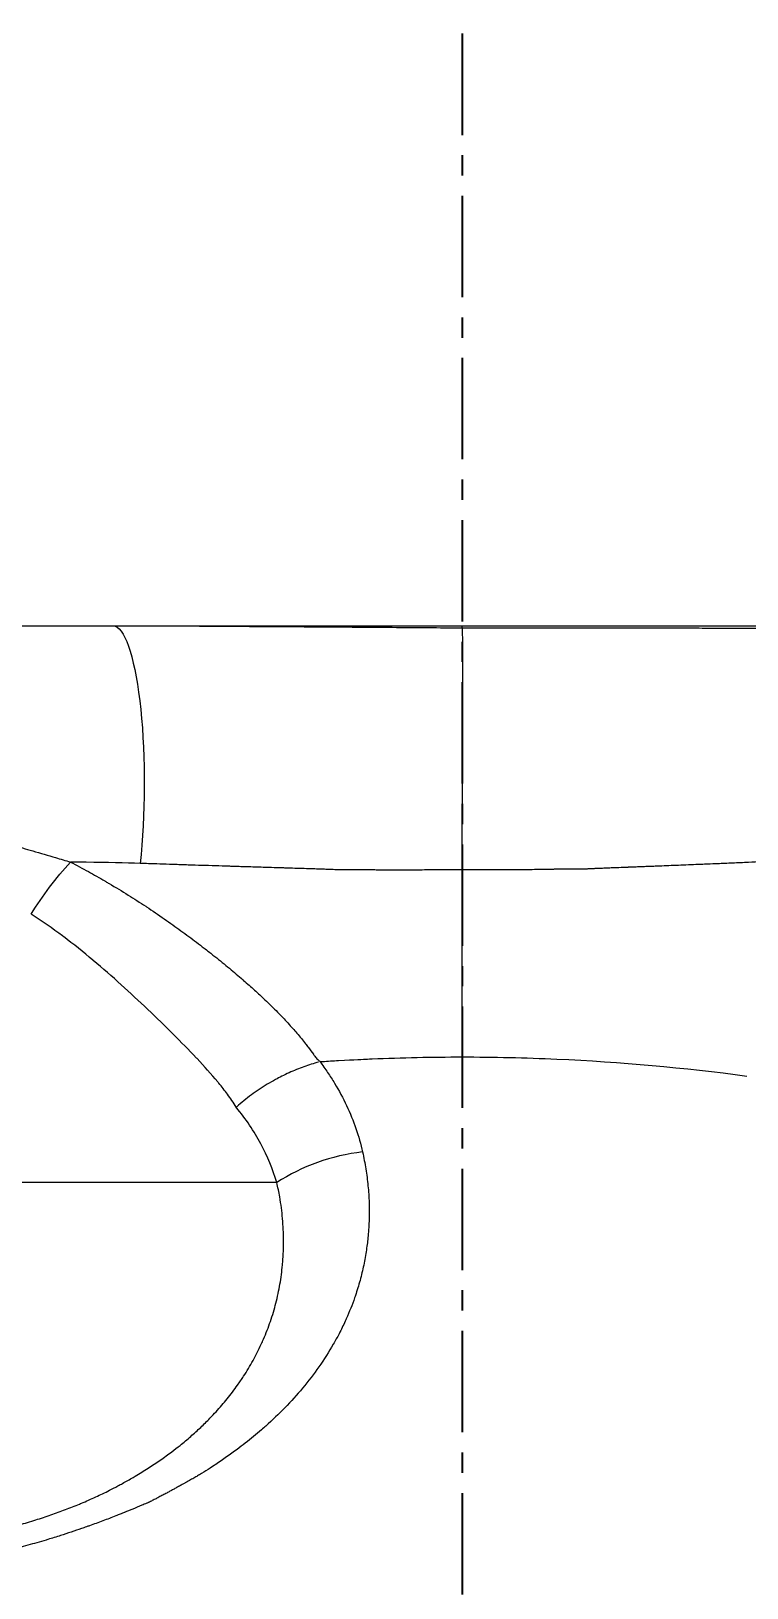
# Model space of a CAD drawing. Header units: millimetres. Extents: x -2122 to 22797, y 3569 to 89276.
# Drawn here: x 9104.4 to 9148.5, y 18128.9 to 18224.9 of the extents above; entities that cross this region are included whole.
import ezdxf

# ---------------------------------------------------------------- set-up
doc = ezdxf.new("R2010")
doc.units = ezdxf.units.MM
doc.header["$LTSCALE"] = 20
doc.linetypes.add('CENTER', pattern=[2, 1.25, -0.25, 0.25, -0.25])
doc.layers.add('IA-DIBUJO', color=3, linetype='Continuous', lineweight=30)
doc.layers.add('IA-DIM', color=7, linetype='Continuous')
doc.layers.add('IA-EJES', color=4, linetype='CENTER')
doc.styles.add('ING-AMB', font='romans.shx', dxfattribs={"width": 0.75, "oblique": 15})
doc.dimstyles.new('ING-AMB 20', dxfattribs={"dimscale": 20, "dimtxt": 3, "dimasz": 2.5, "dimexe": 1, "dimexo": 1, "dimgap": 1, "dimtad": 1, "dimdec": 0, "dimzin": 0, "dimdsep": 46, "dimtxsty": 'ING-AMB', "dimcen": 0.1, "dimclrd": 7, "dimclre": 7, "dimclrt": 2, "dimadec": 0, "dimazin": 0, "dimtfac": 1, "dimtdec": 0, "dimtmove": 0, "dimatfit": 0, "dimfxl": 1.25, "dimtolj": 1, "dimtzin": 0, "dimarcsym": 1})

# ---------------------------------------------------------------- blocks, each defined once
blk = doc.blocks.new('*D143')
at = {"layer": 'Defpoints', "color": 0, "transparency": 16777216}
for p in [(8790.962, 18818.594), (9130.962, 18586.284), (8790.962, 17983.384)]:
    blk.add_point(p, dxfattribs=at)
at = {"layer": 'IA-DIM', "color": 7, "lineweight": -2, "transparency": 16777216}
for p, q in [((8790.962, 18003.384), (8790.962, 18838.594)), ((9130.962, 18606.284), (9130.962, 18838.594)), ((9080.962, 18818.594), (8840.962, 18818.594))]:
    blk.add_line(p, q, dxfattribs=at)
at = {"layer": 'IA-DIM', "color": 7, "transparency": 16777216}
for points in [[(8840.962, 18826.927), (8840.962, 18810.261), (8790.962, 18818.594)], [(9080.962, 18826.927), (9080.962, 18810.261), (9130.962, 18818.594)]]:
    blk.add_solid(points, dxfattribs=at)
at = {"layer": 'IA-DIM', "color": 2, "transparency": 16777216, "insert": (8960.962, 18868.594), "char_height": 60, "attachment_point": 5, "style": 'ING-AMB'}
blk.add_mtext('\\A1;340', dxfattribs=at)
blk = doc.blocks.new('*D145')
at = {"layer": 'Defpoints', "color": 0, "transparency": 16777216}
for p in [(10202.962, 18818.594), (9130.962, 18584.76), (10202.962, 17896.284)]:
    blk.add_point(p, dxfattribs=at)
at = {"layer": 'IA-DIM', "color": 7, "lineweight": -2, "transparency": 16777216}
for p, q in [((9130.962, 18604.76), (9130.962, 18838.594)), ((10202.962, 17916.284), (10202.962, 18838.594)), ((9180.962, 18818.594), (10152.962, 18818.594))]:
    blk.add_line(p, q, dxfattribs=at)
at = {"layer": 'IA-DIM', "color": 7, "transparency": 16777216}
for points in [[(9180.962, 18826.927), (9180.962, 18810.261), (9130.962, 18818.594)], [(10152.962, 18826.927), (10152.962, 18810.261), (10202.962, 18818.594)]]:
    blk.add_solid(points, dxfattribs=at)
at = {"layer": 'IA-DIM', "color": 2, "transparency": 16777216, "insert": (9666.962, 18868.594), "char_height": 60, "attachment_point": 5, "style": 'ING-AMB'}
blk.add_mtext('\\A1;1072', dxfattribs=at)
blk = doc.blocks.new('*D148')
at = {"layer": 'Defpoints', "color": 0, "transparency": 16777216}
for p in [(11939.021, 18936.981), (8790.962, 17983.384), (11939.021, 17945.021)]:
    blk.add_point(p, dxfattribs=at)
at = {"layer": 'IA-DIM', "color": 7, "lineweight": -2, "transparency": 16777216}
for p, q in [((8790.962, 18003.384), (8790.962, 18956.981)), ((11939.021, 17965.021), (11939.021, 18956.981)), ((8840.962, 18936.981), (11889.021, 18936.981))]:
    blk.add_line(p, q, dxfattribs=at)
at = {"layer": 'IA-DIM', "color": 7, "transparency": 16777216}
for points in [[(8840.962, 18945.314), (8840.962, 18928.648), (8790.962, 18936.981)], [(11889.021, 18945.314), (11889.021, 18928.648), (11939.021, 18936.981)]]:
    blk.add_solid(points, dxfattribs=at)
at = {"layer": 'IA-DIM', "color": 2, "transparency": 16777216, "insert": (10364.991, 18986.981), "char_height": 60, "attachment_point": 5, "style": 'ING-AMB'}
blk.add_mtext('\\A1;3148', dxfattribs=at)

msp = doc.modelspace()

# ---------------------------------------------------------------- linework, layer by layer
at = {"layer": 'IA-DIBUJO', "color": 3, "linetype": 'Continuous', "lineweight": 0, "extrusion": (2.06626e-48, 1, -1.83697e-16)}
for p, q in [((9255.43, 18188.224), (9001.221, 18188.224)), ((9130.962, 18188.117), (9130.962, 18188.224)), ((9119.538, 18153.907), (9095.796, 18153.907))]:
    msp.add_line(p, q, dxfattribs=at)
at = {"layer": 'IA-DIBUJO', "color": 3, "linetype": 'Continuous', "lineweight": 0, "extrusion": (1.11704e-32, -1.83697e-16, -1)}
msp.add_ellipse((9109.402, 18178.373), major_axis=(0.034, 9.877), ratio=0.199209, start_param=0.070921, end_param=2.076026, dxfattribs=at)
at = {"layer": 'IA-DIBUJO', "color": 3, "linetype": 'Continuous', "lineweight": 0, "extrusion": (1.2326e-31, -1.83697e-16, -1)}
msp.add_ellipse((9108.903, 18169.003), major_axis=(5.728, 8.046), ratio=0.462322, start_param=-1.716181, end_param=-1.305286, dxfattribs=at)
at = {"layer": 'IA-DIBUJO', "color": 3, "linetype": 'Continuous', "lineweight": 0, "extrusion": (1.92593e-33, -1.83697e-16, -1)}
msp.add_ellipse((9132.992, 18154.323), major_axis=(31.031, -0.507), ratio=0.235626, start_param=-1.640109, end_param=-1.451514, dxfattribs=at)
at = {"layer": 'IA-DIBUJO', "color": 3, "linetype": 'Continuous', "lineweight": 0, "extrusion": (1.12482e-32, -1.83697e-16, -1)}
msp.add_ellipse((9130.962, 18066.99), major_axis=(111.61, 0), ratio=0.848157, start_param=-1.518436, end_param=-1.412833, dxfattribs=at)
at = {"layer": 'IA-DIBUJO', "color": 3, "linetype": 'Continuous', "lineweight": 0}
msp.add_ellipse((9125.331, 18148.096), major_axis=(-9.693, -1.898), ratio=0.778368, start_param=-1.670538, end_param=-1.089987, dxfattribs=at)
for points, knots in [([(9114.778, 18188.224), (9114.934, 18188.223), (9115.089, 18188.223), (9115.244, 18188.222), (9115.297, 18188.222), (9115.35, 18188.221), (9115.403, 18188.221), (9115.58, 18188.22), (9115.756, 18188.219), (9115.932, 18188.218), (9116.089, 18188.218), (9116.245, 18188.217), (9116.401, 18188.216), (9116.547, 18188.215), (9116.693, 18188.215), (9116.839, 18188.214), (9116.986, 18188.213), (9117.133, 18188.212), (9117.28, 18188.212), (9117.415, 18188.211), (9117.549, 18188.21), (9117.684, 18188.209), (9117.76, 18188.209), (9117.836, 18188.209), (9117.913, 18188.208), (9117.941, 18188.208), (9117.97, 18188.208), (9117.999, 18188.208), (9118.015, 18188.208), (9118.031, 18188.207), (9118.047, 18188.207), (9118.054, 18188.207), (9118.061, 18188.207), (9118.067, 18188.207), (9118.169, 18188.207), (9118.276, 18188.206), (9118.386, 18188.205), (9118.467, 18188.205), (9118.551, 18188.205), (9118.638, 18188.204), (9118.687, 18188.204), (9118.733, 18188.203), (9118.777, 18188.203), (9118.819, 18188.203), (9118.86, 18188.203), (9118.898, 18188.203), (9118.936, 18188.202), (9118.972, 18188.202), (9119.007, 18188.202), (9119.041, 18188.202), (9119.074, 18188.202), (9119.107, 18188.201), (9119.14, 18188.201), (9119.173, 18188.201), (9119.206, 18188.201), (9119.239, 18188.201), (9119.272, 18188.2), (9119.307, 18188.2), (9119.314, 18188.2), (9119.321, 18188.2), (9119.328, 18188.2), (9119.355, 18188.2), (9119.382, 18188.2), (9119.41, 18188.2), (9119.419, 18188.2), (9119.428, 18188.199), (9119.437, 18188.199), (9119.445, 18188.199), (9119.454, 18188.199), (9119.462, 18188.199), (9119.639, 18188.198), (9119.815, 18188.197), (9119.991, 18188.196), (9120.172, 18188.195), (9120.352, 18188.194), (9120.533, 18188.193), (9120.619, 18188.192), (9120.705, 18188.192), (9120.792, 18188.191), (9120.799, 18188.191), (9120.81, 18188.191), (9120.813, 18188.191), (9120.936, 18188.19), (9121.075, 18188.189), (9121.23, 18188.188), (9121.259, 18188.188), (9121.289, 18188.188), (9121.319, 18188.188), (9121.453, 18188.187), (9121.597, 18188.186), (9121.753, 18188.185), (9121.898, 18188.184), (9122.053, 18188.183), (9122.217, 18188.182), (9122.355, 18188.181), (9122.499, 18188.18), (9122.65, 18188.179), (9122.758, 18188.178), (9122.869, 18188.177), (9122.983, 18188.176), (9123.091, 18188.175), (9123.202, 18188.175), (9123.316, 18188.174), (9123.528, 18188.172), (9123.75, 18188.171), (9123.983, 18188.169), (9124.119, 18188.168), (9124.258, 18188.167), (9124.4, 18188.166), (9124.969, 18188.162), (9125.594, 18188.157), (9126.273, 18188.152), (9126.396, 18188.151), (9126.521, 18188.15), (9126.648, 18188.149), (9127.339, 18188.144), (9128.083, 18188.138), (9128.879, 18188.132), (9129.538, 18188.127), (9130.232, 18188.122), (9130.962, 18188.117)], [0.2294918, 0.2294918, 0.2294918, 0.2294918, 0.25, 0.25, 0.25, 0.2570159, 0.2570159, 0.2570159, 0.2804555, 0.2804555, 0.2804555, 0.3012825, 0.3012825, 0.3012825, 0.3207962, 0.3207962, 0.3207962, 0.3404688, 0.3404688, 0.3404688, 0.3584821, 0.3584821, 0.3584821, 0.3687332, 0.3687332, 0.3687332, 0.3725774, 0.3725774, 0.3725774, 0.3747707, 0.3747707, 0.3747707, 0.3756534, 0.3756534, 0.3756534, 0.3893874, 0.3893874, 0.3893874, 0.3994867, 0.3994867, 0.3994867, 0.4052363, 0.4052363, 0.4052363, 0.4108052, 0.4108052, 0.4108052, 0.4162079, 0.4162079, 0.4162079, 0.4214066, 0.4214066, 0.4214066, 0.4264938, 0.4264938, 0.4264938, 0.4314374, 0.4314374, 0.4314374, 0.4324158, 0.4324158, 0.4324158, 0.4361835, 0.4361835, 0.4361835, 0.4374246, 0.4374246, 0.4374246, 0.4385631, 0.4385631, 0.4385631, 0.462557, 0.462557, 0.462557, 0.4872107, 0.4872107, 0.4872107, 0.4990234, 0.4990234, 0.4990234, 0.5, 0.5, 0.5, 0.5443911, 0.5443911, 0.5443911, 0.5527836, 0.5527836, 0.5527836, 0.5896846, 0.5896846, 0.5896846, 0.6241233, 0.6241233, 0.6241233, 0.6529509, 0.6529509, 0.6529509, 0.6735119, 0.6735119, 0.6735119, 0.692926, 0.692926, 0.692926, 0.7289697, 0.7289697, 0.7289697, 0.75, 0.75, 0.75, 0.8338191, 0.8338191, 0.8338191, 0.8490058, 0.8490058, 0.8490058, 0.9317036, 0.9317036, 0.9317036, 1, 1, 1, 1]), ([(9130.962, 18173.2), (9130.966, 18174.176), (9130.97, 18175.245), (9130.979, 18177.567), (9130.984, 18178.808), (9130.992, 18181.274), (9130.995, 18182.474), (9131, 18184.615), (9131.002, 18185.538), (9131.002, 18186.878), (9131.001, 18187.346), (9130.993, 18188.048), (9130.987, 18188.104), (9130.962, 18188.117)], [-0.4116502, -0.4116502, -0.4116502, -0.4116502, -0.347016, -0.347016, -0.2770494, -0.2770494, -0.2043742, -0.2043742, -0.132574, -0.132574, -0.0733706, -0.0733706, 0, 0, 0, 0]), ([(9130.962, 18188.117), (9131.868, 18188.117), (9132.718, 18188.116), (9134.211, 18188.116), (9134.866, 18188.116), (9136.159, 18188.116), (9136.786, 18188.116), (9137.63, 18188.115), (9137.888, 18188.115), (9138.179, 18188.115), (9138.224, 18188.115), (9138.512, 18188.115), (9138.745, 18188.115), (9139.095, 18188.115), (9139.222, 18188.115), (9139.453, 18188.115), (9139.559, 18188.115), (9139.838, 18188.115), (9140.005, 18188.114), (9140.328, 18188.114), (9140.483, 18188.114), (9140.659, 18188.114), (9140.692, 18188.114), (9140.843, 18188.114), (9140.954, 18188.114), (9141.201, 18188.114), (9141.328, 18188.114), (9141.49, 18188.113), (9141.539, 18188.113), (9141.584, 18188.113), (9141.583, 18188.113), (9141.586, 18188.113), (9141.642, 18188.113), (9141.697, 18188.113), (9141.869, 18188.113), (9141.985, 18188.113), (9142.183, 18188.113), (9142.276, 18188.112), (9142.42, 18188.112), (9142.464, 18188.112), (9142.687, 18188.112), (9142.86, 18188.112), (9143.2, 18188.111), (9143.367, 18188.111), (9143.702, 18188.11), (9143.869, 18188.11), (9144.103, 18188.109), (9144.172, 18188.109), (9144.495, 18188.109), (9144.743, 18188.108), (9145.253, 18188.107), (9145.513, 18188.107), (9146.044, 18188.105), (9146.314, 18188.105), (9146.859, 18188.103), (9147.134, 18188.103), (9147.809, 18188.101), (9148.208, 18188.1), (9149.022, 18188.098), (9149.436, 18188.096), (9150.242, 18188.094), (9150.634, 18188.093), (9151.396, 18188.09), (9151.765, 18188.089), (9152.483, 18188.086), (9152.829, 18188.085), (9153.288, 18188.083), (9153.394, 18188.083), (9153.501, 18188.083)], [0.0000065, 0.0000065, 0.0000065, 0.0000065, 0.0752459, 0.0752459, 0.1415048, 0.1415048, 0.2152293, 0.2152293, 0.25, 0.25, 0.2563294, 0.2563294, 0.2914963, 0.2914963, 0.3123779, 0.3123779, 0.3310929, 0.3310929, 0.3633843, 0.3633843, 0.3979069, 0.3979069, 0.4059448, 0.4059448, 0.4358627, 0.4358627, 0.4786494, 0.4786494, 0.4995117, 0.4995117, 0.5, 0.5, 0.5, 0.5071176, 0.5071176, 0.5222115, 0.5222115, 0.5330353, 0.5330353, 0.5375023, 0.5375023, 0.5552189, 0.5552189, 0.5734253, 0.5734253, 0.5924755, 0.5924755, 0.6005287, 0.6005287, 0.6303364, 0.6303364, 0.662775, 0.662775, 0.6974786, 0.6974786, 0.7335705, 0.7335705, 0.7867684, 0.7867684, 0.8423888, 0.8423888, 0.8944973, 0.8944973, 0.9427831, 0.9427831, 0.9867893, 0.9867893, 1, 1, 1, 1]), ([(9099.413, 18175.64), (9099.67, 18175.59), (9099.925, 18175.537), (9100.444, 18175.424), (9100.708, 18175.363), (9101.099, 18175.27), (9101.228, 18175.239), (9101.676, 18175.129), (9101.995, 18175.047), (9102.593, 18174.89), (9102.871, 18174.815), (9103.173, 18174.732), (9103.196, 18174.726), (9103.646, 18174.602), (9104.07, 18174.482), (9104.963, 18174.224), (9105.432, 18174.086), (9106.206, 18173.854), (9106.512, 18173.761), (9106.817, 18173.669)], [0, 0, 0, 0, 0.000420679, 0.000420679, 0.000858073, 0.000858073, 0.001072065, 0.001072065, 0.001605395, 0.001605395, 0.002072912, 0.002072912, 0.002112633, 0.002112633, 0.002829051, 0.002829051, 0.003624193, 0.003624193, 0.004145825, 0.004145825, 0.004145825, 0.004145825]), ([(9106.817, 18173.669), (9107.192, 18173.477), (9107.56, 18173.28), (9107.922, 18173.08), (9108.262, 18172.892), (9108.598, 18172.7), (9108.931, 18172.507), (9108.952, 18172.495), (9108.972, 18172.483), (9108.993, 18172.471), (9109.063, 18172.43), (9109.132, 18172.389), (9109.202, 18172.349), (9109.598, 18172.116), (9109.987, 18171.879), (9110.372, 18171.639), (9110.738, 18171.409), (9111.1, 18171.177), (9111.457, 18170.942), (9111.47, 18170.933), (9111.484, 18170.924), (9111.498, 18170.915), (9111.872, 18170.668), (9112.24, 18170.418), (9112.603, 18170.166), (9112.782, 18170.041), (9112.959, 18169.917), (9113.136, 18169.791), (9113.466, 18169.557), (9113.792, 18169.32), (9114.113, 18169.082), (9114.434, 18168.844), (9114.751, 18168.604), (9115.063, 18168.363), (9115.245, 18168.222), (9115.425, 18168.081), (9115.604, 18167.939), (9115.909, 18167.697), (9116.21, 18167.453), (9116.506, 18167.208), (9116.789, 18166.974), (9117.067, 18166.738), (9117.341, 18166.501), (9117.38, 18166.468), (9117.418, 18166.435), (9117.456, 18166.401), (9117.468, 18166.392), (9117.479, 18166.382), (9117.49, 18166.372), (9117.716, 18166.175), (9117.94, 18165.976), (9118.16, 18165.776), (9118.379, 18165.577), (9118.595, 18165.377), (9118.806, 18165.176), (9118.934, 18165.054), (9119.061, 18164.932), (9119.185, 18164.81), (9119.202, 18164.794), (9119.218, 18164.778), (9119.234, 18164.762), (9119.463, 18164.536), (9119.687, 18164.31), (9119.904, 18164.081), (9120.115, 18163.859), (9120.321, 18163.636), (9120.52, 18163.411), (9120.604, 18163.315), (9120.687, 18163.22), (9120.77, 18163.124), (9120.774, 18163.118), (9120.779, 18163.112), (9120.784, 18163.107), (9120.965, 18162.895), (9121.14, 18162.681), (9121.309, 18162.465), (9121.364, 18162.395), (9121.419, 18162.324), (9121.473, 18162.253), (9121.582, 18162.109), (9121.689, 18161.964), (9121.794, 18161.817), (9121.801, 18161.807), (9121.808, 18161.798), (9121.815, 18161.788), (9121.836, 18161.758), (9121.857, 18161.728), (9121.879, 18161.699), (9121.907, 18161.661), (9121.936, 18161.624), (9121.969, 18161.588), (9121.998, 18161.554), (9122.03, 18161.521), (9122.066, 18161.488), (9122.102, 18161.456), (9122.14, 18161.424), (9122.184, 18161.393)], [0, 0, 0, 0, 0.00068897, 0.00068897, 0.00068897, 0.00133773, 0.00133773, 0.00133773, 0.00137794, 0.00137794, 0.00137794, 0.00151424, 0.00151424, 0.00151424, 0.00228949, 0.00228949, 0.00228949, 0.00302847, 0.00302847, 0.00302847, 0.00305696, 0.00305696, 0.00305696, 0.00383179, 0.00383179, 0.00383179, 0.00421369, 0.00421369, 0.00421369, 0.00492762, 0.00492762, 0.00492762, 0.0056409, 0.0056409, 0.0056409, 0.00605694, 0.00605694, 0.00605694, 0.0067681, 0.0067681, 0.0067681, 0.00744773, 0.00744773, 0.00744773, 0.00754332, 0.00754332, 0.00754332, 0.00757118, 0.00757118, 0.00757118, 0.00813657, 0.00813657, 0.00813657, 0.00869958, 0.00869958, 0.00869958, 0.00904085, 0.00904085, 0.00904085, 0.00908542, 0.00908542, 0.00908542, 0.00971394, 0.00971394, 0.00971394, 0.01032569, 0.01032569, 0.01032569, 0.01058459, 0.01058459, 0.01058459, 0.01059965, 0.01059965, 0.01059965, 0.01117106, 0.01117106, 0.01117106, 0.01135677, 0.01135677, 0.01135677, 0.01173533, 0.01173533, 0.01173533, 0.01176077, 0.01176077, 0.01176077, 0.01183711, 0.01183711, 0.01183711, 0.01193218, 0.01193218, 0.01193218, 0.01201839, 0.01201839, 0.01201839, 0.01210252, 0.01210252, 0.01210252, 0.01210252]), ([(9111.107, 18173.586), (9110.192, 18173.615), (9109.085, 18173.642), (9107.78, 18173.659), (9107.471, 18173.663), (9107.15, 18173.666), (9106.818, 18173.669)], [0, 0, 0, 0, 0.0126066, 0.0126066, 0.0126066, 0.01559538, 0.01559538, 0.01559538, 0.01559538]), ([(9130.962, 18173.2), (9130.478, 18173.195), (9130.007, 18173.191), (9129.548, 18173.188), (9129.138, 18173.185), (9128.738, 18173.182), (9128.348, 18173.181), (9127.934, 18173.179), (9127.532, 18173.178), (9127.14, 18173.178), (9127.111, 18173.178), (9127.082, 18173.178), (9127.053, 18173.178), (9126.887, 18173.178), (9126.723, 18173.178), (9126.561, 18173.178), (9126.466, 18173.178), (9126.372, 18173.178), (9126.278, 18173.178), (9126.267, 18173.178), (9126.257, 18173.178), (9126.246, 18173.178), (9126.175, 18173.178), (9126.104, 18173.178), (9126.034, 18173.179), (9126.022, 18173.179), (9126.015, 18173.179), (9125.999, 18173.179), (9125.983, 18173.179), (9125.966, 18173.179), (9125.95, 18173.179), (9125.84, 18173.179), (9125.742, 18173.18), (9125.655, 18173.181), (9125.607, 18173.181), (9125.562, 18173.182), (9125.521, 18173.183), (9125.481, 18173.183), (9125.445, 18173.184), (9125.412, 18173.185), (9125.393, 18173.185), (9125.375, 18173.186), (9125.359, 18173.186), (9125.345, 18173.187), (9125.331, 18173.187), (9125.315, 18173.187), (9125.298, 18173.188), (9125.276, 18173.188), (9125.251, 18173.188), (9125.225, 18173.188), (9125.196, 18173.188), (9125.162, 18173.188), (9125.095, 18173.187), (9125.015, 18173.186), (9124.94, 18173.185), (9124.903, 18173.185), (9124.867, 18173.185), (9124.836, 18173.184), (9124.805, 18173.184), (9124.775, 18173.184), (9124.757, 18173.184), (9124.654, 18173.185), (9124.533, 18173.185), (9124.394, 18173.186), (9124.344, 18173.186), (9124.292, 18173.187), (9124.238, 18173.187), (9124.135, 18173.188), (9124.023, 18173.188), (9123.902, 18173.189), (9123.846, 18173.189), (9123.788, 18173.189), (9123.728, 18173.19), (9123.691, 18173.19), (9123.654, 18173.19), (9123.616, 18173.19), (9123.599, 18173.191), (9123.582, 18173.191), (9123.565, 18173.191), (9123.557, 18173.191), (9123.548, 18173.191), (9123.54, 18173.191), (9123.531, 18173.191), (9123.517, 18173.191), (9123.514, 18173.191), (9123.479, 18173.191), (9123.439, 18173.191), (9123.395, 18173.192), (9123.385, 18173.192), (9123.376, 18173.192), (9123.366, 18173.192), (9123.359, 18173.192), (9123.352, 18173.192), (9123.345, 18173.192), (9123.329, 18173.193), (9123.313, 18173.193), (9123.297, 18173.194), (9123.282, 18173.194), (9123.267, 18173.195), (9123.252, 18173.196), (9123.237, 18173.196), (9123.222, 18173.197), (9123.206, 18173.198), (9123.191, 18173.199), (9123.175, 18173.199), (9123.159, 18173.2), (9123.147, 18173.201), (9123.135, 18173.201), (9123.121, 18173.202), (9123.057, 18173.204), (9122.986, 18173.207), (9122.911, 18173.21), (9122.849, 18173.212), (9122.785, 18173.215), (9122.717, 18173.217), (9122.62, 18173.22), (9122.516, 18173.224), (9122.404, 18173.228), (9122.325, 18173.231), (9122.243, 18173.233), (9122.156, 18173.236), (9122.102, 18173.238), (9122.046, 18173.24), (9121.988, 18173.242), (9121.853, 18173.246), (9121.71, 18173.251), (9121.556, 18173.255), (9121.502, 18173.257), (9121.448, 18173.259), (9121.391, 18173.261), (9121.383, 18173.261), (9121.37, 18173.261), (9121.365, 18173.261), (9121.178, 18173.267), (9120.99, 18173.273), (9120.802, 18173.279), (9120.602, 18173.285), (9120.401, 18173.291), (9120.198, 18173.298), (9120.142, 18173.299), (9120.09, 18173.301), (9120.038, 18173.303), (9119.989, 18173.304), (9119.941, 18173.306), (9119.888, 18173.307), (9119.84, 18173.309), (9119.789, 18173.31), (9119.733, 18173.312), (9119.682, 18173.314), (9119.627, 18173.315), (9119.566, 18173.317), (9119.321, 18173.325), (9119.081, 18173.332), (9118.844, 18173.339), (9118.657, 18173.345), (9118.471, 18173.351), (9118.286, 18173.357), (9118.129, 18173.362), (9117.973, 18173.367), (9117.816, 18173.371), (9117.807, 18173.372), (9117.798, 18173.372), (9117.789, 18173.372), (9117.633, 18173.377), (9117.477, 18173.382), (9117.32, 18173.387), (9117.176, 18173.392), (9117.031, 18173.396), (9116.885, 18173.401), (9116.871, 18173.401), (9116.856, 18173.401), (9116.842, 18173.402), (9116.753, 18173.405), (9116.663, 18173.407), (9116.572, 18173.41), (9116.303, 18173.419), (9116.029, 18173.427), (9115.752, 18173.436), (9115.474, 18173.445), (9115.193, 18173.453), (9114.908, 18173.462), (9114.635, 18173.471), (9114.358, 18173.48), (9114.079, 18173.489), (9113.775, 18173.498), (9113.467, 18173.508), (9113.157, 18173.518), (9113.075, 18173.521), (9112.994, 18173.524), (9112.912, 18173.526), (9112.656, 18173.535), (9112.398, 18173.543), (9112.138, 18173.552), (9111.797, 18173.563), (9111.454, 18173.574), (9111.107, 18173.586)], [0.0000054, 0.0000054, 0.0000054, 0.0000054, 0.0660323, 0.0660323, 0.0660323, 0.125, 0.125, 0.125, 0.1875, 0.1875, 0.1875, 0.1921616, 0.1921616, 0.1921616, 0.21875, 0.21875, 0.21875, 0.234375, 0.234375, 0.234375, 0.2361581, 0.2361581, 0.2361581, 0.2480469, 0.2480469, 0.2480469, 0.25, 0.25, 0.25, 0.2520248, 0.2520248, 0.2520248, 0.266011, 0.266011, 0.266011, 0.2737577, 0.2737577, 0.2737577, 0.28125, 0.28125, 0.28125, 0.2855135, 0.2855135, 0.2855135, 0.2890625, 0.2890625, 0.2890625, 0.2929688, 0.2929688, 0.2929688, 0.296875, 0.296875, 0.296875, 0.3046875, 0.3046875, 0.3046875, 0.3085938, 0.3085938, 0.3085938, 0.3125, 0.3125, 0.3125, 0.3355629, 0.3355629, 0.3355629, 0.34375, 0.34375, 0.34375, 0.359375, 0.359375, 0.359375, 0.3666437, 0.3666437, 0.3666437, 0.3710938, 0.3710938, 0.3710938, 0.3730469, 0.3730469, 0.3730469, 0.3740234, 0.3740234, 0.3740234, 0.375, 0.375, 0.375, 0.3865173, 0.3865173, 0.3865173, 0.3890336, 0.3890336, 0.3890336, 0.3909275, 0.3909275, 0.3909275, 0.3952166, 0.3952166, 0.3952166, 0.3993758, 0.3993758, 0.3993758, 0.4034812, 0.4034812, 0.4034812, 0.4075259, 0.4075259, 0.4075259, 0.4105144, 0.4105144, 0.4105144, 0.425383, 0.425383, 0.425383, 0.4375, 0.4375, 0.4375, 0.4548507, 0.4548507, 0.4548507, 0.4670883, 0.4670883, 0.4670883, 0.4747515, 0.4747515, 0.4747515, 0.492728, 0.492728, 0.492728, 0.4990234, 0.4990234, 0.4990234, 0.5, 0.5, 0.5, 0.5378189, 0.5378189, 0.5378189, 0.5779125, 0.5779125, 0.5779125, 0.5889153, 0.5889153, 0.5889153, 0.5992478, 0.5992478, 0.5992478, 0.6088469, 0.6088469, 0.6088469, 0.6174633, 0.6174633, 0.6174633, 0.651993, 0.651993, 0.651993, 0.6793554, 0.6793554, 0.6793554, 0.7025697, 0.7025697, 0.7025697, 0.7038956, 0.7038956, 0.7038956, 0.7269478, 0.7269478, 0.7269478, 0.747944, 0.747944, 0.747944, 0.75, 0.75, 0.75, 0.7627634, 0.7627634, 0.7627634, 0.8006982, 0.8006982, 0.8006982, 0.8386478, 0.8386478, 0.8386478, 0.875, 0.875, 0.875, 0.9145369, 0.9145369, 0.9145369, 0.9249358, 0.9249358, 0.9249358, 0.957393, 0.957393, 0.957393, 1, 1, 1, 1]), ([(9151.759, 18173.789), (9151.354, 18173.77), (9150.954, 18173.752), (9150.185, 18173.717), (9149.816, 18173.701), (9149.168, 18173.672), (9148.889, 18173.66), (9148.283, 18173.634), (9147.957, 18173.62), (9147.324, 18173.593), (9147.015, 18173.58), (9146.511, 18173.559), (9146.313, 18173.551), (9145.977, 18173.537), (9145.838, 18173.531), (9145.486, 18173.517), (9145.276, 18173.508), (9144.861, 18173.491), (9144.657, 18173.483), (9144.253, 18173.466), (9144.054, 18173.458), (9143.66, 18173.442), (9143.465, 18173.435), (9143.24, 18173.426), (9143.206, 18173.424), (9143.156, 18173.422), (9143.14, 18173.422), (9143.008, 18173.416), (9142.895, 18173.412), (9142.673, 18173.403), (9142.563, 18173.399), (9142.345, 18173.39), (9142.238, 18173.386), (9142.083, 18173.38), (9142.034, 18173.378), (9141.916, 18173.373), (9141.849, 18173.37), (9141.721, 18173.365), (9141.66, 18173.363), (9141.591, 18173.36), (9141.585, 18173.36), (9141.54, 18173.358), (9141.503, 18173.357), (9141.463, 18173.355), (9141.461, 18173.355), (9141.429, 18173.354), (9141.4, 18173.353), (9141.343, 18173.351), (9141.315, 18173.35), (9141.262, 18173.348), (9141.236, 18173.347), (9141.208, 18173.346), (9141.207, 18173.346), (9141.205, 18173.345), (9141.205, 18173.345), (9141.163, 18173.344), (9141.122, 18173.342), (9141.06, 18173.34), (9141.03, 18173.339), (9140.999, 18173.338), (9140.979, 18173.337), (9140.973, 18173.337), (9140.936, 18173.335), (9140.913, 18173.334), (9140.715, 18173.327), (9140.547, 18173.32), (9140.345, 18173.312), (9140.305, 18173.311), (9140.127, 18173.304), (9139.993, 18173.299), (9139.811, 18173.292), (9139.759, 18173.289), (9139.591, 18173.283), (9139.478, 18173.278), (9139.316, 18173.271), (9139.263, 18173.269), (9139.191, 18173.266), (9139.172, 18173.265), (9139.121, 18173.263), (9139.089, 18173.262), (9139.017, 18173.259), (9138.978, 18173.257), (9138.932, 18173.254), (9138.925, 18173.254), (9138.886, 18173.252), (9138.855, 18173.25), (9138.806, 18173.248), (9138.786, 18173.247), (9138.752, 18173.245), (9138.736, 18173.245), (9138.719, 18173.244), (9138.716, 18173.244), (9138.691, 18173.243), (9138.667, 18173.242), (9138.615, 18173.24), (9138.588, 18173.239), (9138.531, 18173.238), (9138.502, 18173.237), (9138.372, 18173.236), (9138.265, 18173.234), (9138.03, 18173.232), (9137.901, 18173.23), (9137.721, 18173.228), (9137.669, 18173.227), (9137.558, 18173.226), (9137.503, 18173.225), (9137.35, 18173.223), (9137.205, 18173.224), (9137.02, 18173.225), (9136.976, 18173.225), (9136.846, 18173.226), (9136.77, 18173.226), (9136.655, 18173.224), (9136.618, 18173.223), (9136.532, 18173.219), (9136.472, 18173.216), (9136.324, 18173.212), (9136.244, 18173.21), (9135.768, 18173.205), (9135.382, 18173.202), (9134.521, 18173.196), (9134.044, 18173.194), (9133.08, 18173.192), (9132.595, 18173.192), (9131.726, 18173.194), (9131.347, 18173.196), (9130.962, 18173.198)], [0, 0, 0, 0, 0.0467424, 0.0467424, 0.0909013, 0.0909013, 0.125, 0.125, 0.165572, 0.165572, 0.2052031, 0.2052031, 0.2312754, 0.2312754, 0.25, 0.25, 0.2790007, 0.2790007, 0.308106, 0.308106, 0.3373935, 0.3373935, 0.3671296, 0.3671296, 0.3723934, 0.3723934, 0.375, 0.375, 0.3930462, 0.3930462, 0.4110426, 0.4110426, 0.42912, 0.42912, 0.4375, 0.4375, 0.4495558, 0.4495558, 0.4604569, 0.4604569, 0.4616115, 0.4616115, 0.4682804, 0.4682804, 0.46875, 0.46875, 0.4741076, 0.4741076, 0.4792199, 0.4792199, 0.4840701, 0.4840701, 0.4843322, 0.4843322, 0.484375, 0.484375, 0.4921875, 0.4921875, 0.4960938, 0.4980469, 0.4980469, 0.5, 0.5, 0.5031047, 0.5031047, 0.5270358, 0.5270358, 0.532975, 0.532975, 0.5538608, 0.5538608, 0.5625, 0.5625, 0.5820171, 0.5820171, 0.5917756, 0.5917756, 0.5954098, 0.5954098, 0.6015342, 0.6015342, 0.6093608, 0.6093608, 0.610814, 0.610814, 0.6171875, 0.6171875, 0.6210938, 0.6210938, 0.6244198, 0.6244198, 0.625, 0.625, 0.6303756, 0.6303756, 0.6356715, 0.6356715, 0.6406011, 0.6406011, 0.65625, 0.65625, 0.6728495, 0.6728495, 0.6796875, 0.6796875, 0.6875, 0.6875, 0.6993572, 0.6993572, 0.703125, 0.703125, 0.7109375, 0.7109375, 0.71875, 0.71875, 0.734375, 0.734375, 0.75, 0.75, 0.8097881, 0.8097881, 0.8803681, 0.8803681, 0.9486865, 0.9486865, 0.9999983, 0.9999983, 0.9999983, 0.9999983]), ([(9117.029, 18158.551), (9116.869, 18158.829), (9116.69, 18159.095), (9116.499, 18159.353), (9116.328, 18159.586), (9116.146, 18159.813), (9115.959, 18160.038), (9115.938, 18160.063), (9115.917, 18160.088), (9115.896, 18160.113), (9115.492, 18160.594), (9115.064, 18161.07), (9114.618, 18161.547), (9114.6, 18161.566), (9114.582, 18161.585), (9114.565, 18161.604), (9114.11, 18162.087), (9113.637, 18162.572), (9113.151, 18163.058), (9112.646, 18163.562), (9112.126, 18164.068), (9111.592, 18164.576), (9111.586, 18164.582), (9111.58, 18164.588), (9111.573, 18164.594), (9110.518, 18165.598), (9109.407, 18166.611), (9108.221, 18167.605), (9108.213, 18167.612), (9108.205, 18167.619), (9108.197, 18167.625), (9107.611, 18168.115), (9107.007, 18168.6), (9106.381, 18169.072), (9106.362, 18169.086), (9106.343, 18169.101), (9106.324, 18169.115), (9105.706, 18169.579), (9105.066, 18170.032), (9104.392, 18170.456)], [0, 0, 0, 0, 0.00070037, 0.00070037, 0.00070037, 0.00133046, 0.00133046, 0.00133046, 0.00140074, 0.00140074, 0.00140074, 0.00274833, 0.00274833, 0.00274833, 0.00280148, 0.00280148, 0.00280148, 0.0041674, 0.0041674, 0.0041674, 0.00558615, 0.00558615, 0.00558615, 0.00560296, 0.00560296, 0.00560296, 0.00840444, 0.00840444, 0.00840444, 0.00842374, 0.00842374, 0.00842374, 0.00980518, 0.00980518, 0.00980518, 0.00984642, 0.00984642, 0.00984642, 0.01120587, 0.01120587, 0.01120587, 0.01120587]), ([(9122.203, 18161.362), (9122.567, 18161.386), (9122.904, 18161.407), (9123.211, 18161.425), (9123.255, 18161.427), (9123.298, 18161.43), (9123.341, 18161.432), (9124.375, 18161.491), (9124.87, 18161.511), (9125.121, 18161.523)], [0.831818988, 0.831818988, 0.831818988, 0.831818988, 0.833142689, 0.833142689, 0.833142689, 0.833333333, 0.833333333, 0.833333333, 0.837927506, 0.837927506, 0.837927506, 0.837927506]), ([(9125.121, 18161.523), (9125.325, 18161.532), (9127.217, 18161.613), (9129.112, 18161.653), (9130.962, 18161.653)], [0.8379275, 0.8379275, 0.8379275, 0.8379275, 0.8416667, 1, 1, 1, 1]), ([(9122.115, 18161.334), (9121.966, 18161.293), (9121.815, 18161.248), (9121.663, 18161.2), (9121.512, 18161.152), (9121.36, 18161.1), (9121.207, 18161.045), (9121.056, 18160.99), (9120.904, 18160.932), (9120.752, 18160.87), (9120.6, 18160.809), (9120.449, 18160.744), (9120.298, 18160.675), (9120.147, 18160.607), (9119.997, 18160.535), (9119.848, 18160.461), (9119.716, 18160.395), (9119.585, 18160.326), (9119.455, 18160.256), (9119.285, 18160.163), (9119.117, 18160.067), (9118.951, 18159.967), (9118.78, 18159.864), (9118.611, 18159.756), (9118.446, 18159.646), (9118.285, 18159.539), (9118.128, 18159.429), (9117.974, 18159.316), (9117.814, 18159.198), (9117.657, 18159.078), (9117.506, 18158.955), (9117.354, 18158.833), (9117.206, 18158.708), (9117.064, 18158.581)], [0, 0, 0, 0, 0.086922, 0.086922, 0.086922, 0.172802, 0.172802, 0.172802, 0.257569, 0.257569, 0.257569, 0.341863, 0.341863, 0.341863, 0.425758, 0.425758, 0.425758, 0.5, 0.5, 0.5, 0.597268, 0.597268, 0.597268, 0.697951, 0.697951, 0.697951, 0.795889, 0.795889, 0.795889, 0.897944, 0.897944, 0.897944, 1, 1, 1, 1]), ([(9122.203, 18161.36), (9122.364, 18161.144), (9122.522, 18160.921), (9122.822, 18160.477), (9122.965, 18160.252), (9123.373, 18159.574), (9123.619, 18159.115), (9124.276, 18157.72), (9124.608, 18156.766), (9124.826, 18155.792)], [-0.00000006, -0.00000006, -0.00000006, -0.00000006, 0.000595908, 0.000595908, 0.001191875, 0.001191875, 0.00238381, 0.00238381, 0.00476768, 0.00476768, 0.00476768, 0.00476768]), ([(9119.538, 18153.907), (9119.3, 18154.723), (9118.97, 18155.521), (9118.552, 18156.298), (9118.135, 18157.073), (9117.629, 18157.826), (9117.03, 18158.549)], [0, 0, 0, 0, 0.002106825, 0.002106825, 0.002106825, 0.004207791, 0.004207791, 0.004207791, 0.004207791]), ([(9124.826, 18155.792), (9124.904, 18155.443), (9124.971, 18155.094), (9125.083, 18154.399), (9125.127, 18154.053), (9125.194, 18153.362), (9125.217, 18153.017), (9125.239, 18152.33), (9125.24, 18151.986), (9125.219, 18151.301), (9125.198, 18150.958), (9125.139, 18150.33), (9125.105, 18150.044), (9125.016, 18149.442), (9124.96, 18149.127), (9124.828, 18148.499), (9124.753, 18148.186), (9124.584, 18147.563), (9124.489, 18147.253), (9124.369, 18146.897), (9124.352, 18146.849), (9124.184, 18146.366), (9124.013, 18145.934), (9123.8, 18145.455), (9123.777, 18145.404), (9123.636, 18145.096), (9123.51, 18144.839), (9123.265, 18144.366), (9123.146, 18144.149), (9122.751, 18143.462), (9122.455, 18142.996), (9121.821, 18142.092), (9121.485, 18141.653), (9120.783, 18140.813), (9120.42, 18140.411), (9119.665, 18139.636), (9119.275, 18139.262), (9118.775, 18138.815), (9118.688, 18138.739), (9118.276, 18138.382), (9117.94, 18138.105), (9117.428, 18137.704), (9117.261, 18137.576), (9116.668, 18137.134), (9116.23, 18136.825), (9115.662, 18136.449), (9115.548, 18136.375), (9115.256, 18136.187), (9115.075, 18136.073), (9114.852, 18135.936), (9114.811, 18135.911), (9114.695, 18135.841), (9114.62, 18135.796), (9114.5, 18135.727), (9114.458, 18135.703), (9114.374, 18135.654), (9114.331, 18135.63), (9114.243, 18135.58), (9114.198, 18135.555), (9114.106, 18135.503), (9114.058, 18135.476), (9113.96, 18135.422), (9113.91, 18135.394), (9113.806, 18135.337), (9113.752, 18135.307), (9113.665, 18135.259), (9113.632, 18135.24), (9113.519, 18135.178), (9113.44, 18135.134), (9113.29, 18135.051), (9113.22, 18135.012), (9113.083, 18134.937), (9113.016, 18134.9), (9112.883, 18134.828), (9112.818, 18134.793), (9112.715, 18134.737), (9112.677, 18134.717), (9112.558, 18134.653), (9112.477, 18134.61), (9112.314, 18134.524), (9112.232, 18134.481), (9112.074, 18134.399), (9111.997, 18134.36), (9111.842, 18134.28), (9111.763, 18134.24), (9111.675, 18134.196), (9111.664, 18134.191), (9111.654, 18134.185)], [0, 0, 0, 0, 0.00085251, 0.00085251, 0.00170236, 0.00170236, 0.00255038, 0.00255038, 0.00339841, 0.00339841, 0.00424835, 0.00424835, 0.00496213, 0.00496213, 0.00575154, 0.00575154, 0.00653777, 0.00653777, 0.00732252, 0.00732252, 0.00744319, 0.00744319, 0.00855278, 0.00855278, 0.00868372, 0.00868372, 0.0093531, 0.0093531, 0.00992425, 0.00992425, 0.01118259, 0.01118259, 0.01240532, 0.01240532, 0.0135571, 0.0135571, 0.01465739, 0.01465739, 0.01488638, 0.01488638, 0.0157277, 0.0157277, 0.01612691, 0.01612691, 0.01712065, 0.01712065, 0.01736745, 0.01736745, 0.01774629, 0.01774629, 0.0178324, 0.0178324, 0.01798771, 0.01798771, 0.01807198, 0.01807198, 0.01815835, 0.01815835, 0.01824719, 0.01824719, 0.01834095, 0.01834095, 0.0184382, 0.0184382, 0.01854286, 0.01854286, 0.01860798, 0.01860798, 0.01876304, 0.01876304, 0.01889938, 0.01889938, 0.01902974, 0.01902974, 0.01915589, 0.01915589, 0.01922824, 0.01922824, 0.01938331, 0.01938331, 0.01953838, 0.01953838, 0.01968216, 0.01968216, 0.01982919, 0.01982919, 0.01984851, 0.01984851, 0.01984851, 0.01984851]), ([(9082.86, 18131.415), (9083.136, 18131.374), (9083.416, 18131.337), (9083.985, 18131.267), (9084.275, 18131.235), (9084.867, 18131.178), (9085.169, 18131.152), (9085.567, 18131.122), (9085.66, 18131.115), (9086.029, 18131.089), (9086.308, 18131.073), (9086.874, 18131.044), (9087.16, 18131.032), (9087.742, 18131.011), (9088.037, 18131.004), (9088.52, 18130.995), (9088.705, 18130.992), (9089.215, 18130.987), (9089.542, 18130.987), (9090.202, 18130.991), (9090.536, 18130.996), (9091.21, 18131.012), (9091.551, 18131.022), (9092.012, 18131.04), (9092.129, 18131.045), (9092.576, 18131.065), (9092.91, 18131.083), (9093.582, 18131.124), (9093.921, 18131.147), (9094.6, 18131.2), (9094.941, 18131.229), (9095.471, 18131.28), (9095.658, 18131.298), (9096.176, 18131.353), (9096.509, 18131.391), (9097.169, 18131.473), (9097.497, 18131.517), (9098.145, 18131.61), (9098.464, 18131.659), (9099.086, 18131.761), (9099.388, 18131.813), (9099.923, 18131.911), (9100.157, 18131.956), (9100.628, 18132.05), (9100.865, 18132.1), (9101.297, 18132.194), (9101.492, 18132.238), (9102.019, 18132.36), (9102.35, 18132.441), (9103.01, 18132.612), (9103.339, 18132.702), (9104.004, 18132.892), (9104.341, 18132.994), (9104.99, 18133.2), (9105.303, 18133.304), (9105.914, 18133.516), (9106.21, 18133.624), (9106.797, 18133.847), (9107.088, 18133.962), (9107.412, 18134.097), (9107.45, 18134.113), (9107.79, 18134.255), (9108.086, 18134.385), (9108.662, 18134.65), (9108.943, 18134.786), (9109.392, 18135.014), (9109.565, 18135.104), (9109.833, 18135.248), (9109.93, 18135.3), (9110.245, 18135.473), (9110.461, 18135.595), (9110.719, 18135.745), (9110.765, 18135.772), (9111.08, 18135.957), (9111.342, 18136.119), (9111.854, 18136.447), (9112.104, 18136.614), (9112.594, 18136.955), (9112.834, 18137.129), (9113.239, 18137.435), (9113.407, 18137.566), (9113.797, 18137.879), (9114.016, 18138.062), (9114.44, 18138.432), (9114.646, 18138.619), (9115.042, 18138.995), (9115.234, 18139.184), (9115.547, 18139.507), (9115.672, 18139.64), (9116.035, 18140.038), (9116.264, 18140.304), (9116.704, 18140.848), (9116.915, 18141.127), (9117.244, 18141.59), (9117.369, 18141.773), (9117.697, 18142.278), (9117.891, 18142.601), (9118.255, 18143.259), (9118.424, 18143.594), (9118.628, 18144.037), (9118.675, 18144.143), (9118.878, 18144.612), (9119.019, 18144.977), (9119.274, 18145.72), (9119.387, 18146.097), (9119.582, 18146.86), (9119.664, 18147.246), (9119.8, 18148.029), (9119.852, 18148.427), (9119.894, 18148.885), (9119.9, 18148.944), (9119.94, 18149.446), (9119.958, 18149.891), (9119.954, 18150.784), (9119.934, 18151.231), (9119.854, 18152.125), (9119.796, 18152.572), (9119.666, 18153.315), (9119.607, 18153.611), (9119.538, 18153.907)], [0, 0, 0, 0, 0.00062223, 0.00062223, 0.0012506, 0.0012506, 0.00188835, 0.00188835, 0.0020816, 0.0020816, 0.00265194, 0.00265194, 0.00322559, 0.00322559, 0.00380488, 0.00380488, 0.00416319, 0.00416319, 0.00478456, 0.00478456, 0.00540861, 0.00540861, 0.00603331, 0.00603331, 0.00624479, 0.00624479, 0.00683992, 0.00683992, 0.00743223, 0.00743223, 0.0080128, 0.0080128, 0.00832638, 0.00832638, 0.00887589, 0.00887589, 0.00941196, 0.00941196, 0.00992762, 0.00992762, 0.01040798, 0.01040798, 0.01077502, 0.01077502, 0.01114421, 0.01114421, 0.01144877, 0.01144877, 0.01196917, 0.01196917, 0.01248957, 0.01248957, 0.01302645, 0.01302645, 0.01353037, 0.01353037, 0.01401395, 0.01401395, 0.01450486, 0.01450486, 0.01457117, 0.01457117, 0.01509342, 0.01509342, 0.01561197, 0.01561197, 0.01594378, 0.01594378, 0.01613236, 0.01613236, 0.01655995, 0.01655995, 0.01665276, 0.01665276, 0.01720211, 0.01720211, 0.01775722, 0.01775722, 0.01832023, 0.01832023, 0.01873436, 0.01873436, 0.01930074, 0.01930074, 0.01986428, 0.01986428, 0.02042562, 0.02042562, 0.02081595, 0.02081595, 0.02158851, 0.02158851, 0.02238148, 0.02238148, 0.02289755, 0.02289755, 0.02379056, 0.02379056, 0.02469737, 0.02469737, 0.02497914, 0.02497914, 0.0259483, 0.0259483, 0.02694381, 0.02694381, 0.02795534, 0.02795534, 0.02898965, 0.02898965, 0.02914234, 0.02914234, 0.03028779, 0.03028779, 0.03142963, 0.03142963, 0.03255994, 0.03255994, 0.03330553, 0.03330553, 0.03330553, 0.03330553]), ([(9111.654, 18134.186), (9111.635, 18134.177), (9111.611, 18134.168), (9111.565, 18134.148), (9111.54, 18134.138), (9111.417, 18134.087), (9111.32, 18134.047), (9111.033, 18133.928), (9110.844, 18133.849), (9110.487, 18133.702), (9110.32, 18133.634), (9110.128, 18133.557), (9110.106, 18133.548), (9110.018, 18133.512), (9109.952, 18133.486), (9109.796, 18133.423), (9109.706, 18133.388), (9109.349, 18133.247), (9109.08, 18133.143), (9108.538, 18132.939), (9108.265, 18132.839), (9107.924, 18132.717), (9107.86, 18132.694), (9107.697, 18132.636), (9107.599, 18132.602), (9107.073, 18132.42), (9106.641, 18132.276), (9105.946, 18132.054), (9105.683, 18131.973), (9105.384, 18131.883), (9105.347, 18131.872), (9104.936, 18131.749), (9104.56, 18131.641), (9103.819, 18131.436), (9103.455, 18131.339), (9103.058, 18131.238), (9103.027, 18131.23), (9102.657, 18131.136), (9102.318, 18131.053), (9101.626, 18130.891), (9101.274, 18130.811), (9100.782, 18130.704), (9100.643, 18130.674), (9100.14, 18130.568), (9099.777, 18130.495), (9099.14, 18130.372), (9098.866, 18130.32), (9097.866, 18130.139), (9097.147, 18130.02), (9096.152, 18129.87), (9095.871, 18129.829), (9095.129, 18129.726), (9094.67, 18129.665), (9093.881, 18129.569), (9093.549, 18129.53), (9092.522, 18129.417), (9091.835, 18129.35), (9091.091, 18129.286), (9091.023, 18129.28), (9090.66, 18129.249), (9090.366, 18129.226), (9089.444, 18129.158), (9088.823, 18129.119), (9087.702, 18129.061), (9087.199, 18129.039), (9086.535, 18129.017), (9086.369, 18129.012), (9085.727, 18128.994), (9085.257, 18128.986), (9084.763, 18128.982), (9084.732, 18128.982), (9084.053, 18128.977), (9083.42, 18128.982), (9082.733, 18128.999), (9082.664, 18129.001), (9081.863, 18129.023), (9081.151, 18129.057), (9080.065, 18129.136), (9079.678, 18129.169), (9079.296, 18129.209)], [-0.00000006, -0.00000006, -0.00000006, -0.00000006, 0.00003666, 0.00003666, 0.00007861, 0.00007861, 0.00024628, 0.00024628, 0.00057713, 0.00057713, 0.0008698, 0.0008698, 0.00090799, 0.00090799, 0.00102142, 0.00102142, 0.00117465, 0.00117465, 0.00162911, 0.00162911, 0.00208277, 0.00208277, 0.00218891, 0.00218891, 0.00234935, 0.00234935, 0.00304582, 0.00304582, 0.00346605, 0.00346605, 0.00352406, 0.00352406, 0.00412261, 0.00412261, 0.00469877, 0.00469877, 0.00474823, 0.00474823, 0.00528058, 0.00528058, 0.00583022, 0.00583022, 0.00604646, 0.00604646, 0.00661417, 0.00661417, 0.00704818, 0.00704818, 0.00819627, 0.00819627, 0.00864986, 0.00864986, 0.0093976, 0.0093976, 0.00994543, 0.00994543, 0.01111522, 0.01111522, 0.01123331, 0.01123331, 0.01174701, 0.01174701, 0.01285915, 0.01285915, 0.01378506, 0.01378506, 0.01409642, 0.01409642, 0.01499066, 0.01499066, 0.01505018, 0.01505018, 0.01630673, 0.01630673, 0.01644584, 0.01644584, 0.0179417, 0.0179417, 0.01879525, 0.01879525, 0.01879525, 0.01879525])]:
    msp.add_open_spline(points, degree=3, knots=knots, dxfattribs=at)
for points in [[(9130.962, 18161.653), (9130.962, 18164.973), (9130.962, 18168.294), (9130.962, 18173.198)], [(9142.857, 18161.113), (9142.858, 18161.117), (9142.858, 18161.121), (9142.858, 18161.125)], [(9119.363, 18160.205), (9119.362, 18160.209), (9119.362, 18160.213), (9119.362, 18160.216)]]:
    msp.add_open_spline(points, degree=3, dxfattribs=at)
at = {"layer": 'IA-EJES', "ltscale": 0.25}
msp.add_line((9130.962, 18584.76), (9130.962, 16807.066), dxfattribs=at)

# ---------------------------------------------------------------- dimensions: what is measured, and where the dimension line sits
at = {"layer": 'IA-DIM'}
for base, p1, p2, picture, middle in [((11939.021, 18936.981), (8790.962, 17983.384), (11939.021, 17945.021), '*D148', (10364.991, 18986.981)), ((8790.962, 18818.594), (9130.962, 18586.284), (8790.962, 17983.384), '*D143', (8960.962, 18868.594)), ((10202.962, 18818.594), (9130.962, 18584.76), (10202.962, 17896.284), '*D145', (9666.962, 18868.594))]:
    dim = msp.add_linear_dim(base=base, p1=p1, p2=p2, dimstyle='ING-AMB 20', override={"dimpost": '\\X'}, dxfattribs=at)
    dim.commit()
    dim.dimension.update_dxf_attribs({"geometry": picture, "text_midpoint": middle})

doc.saveas('drawing.dxf')
